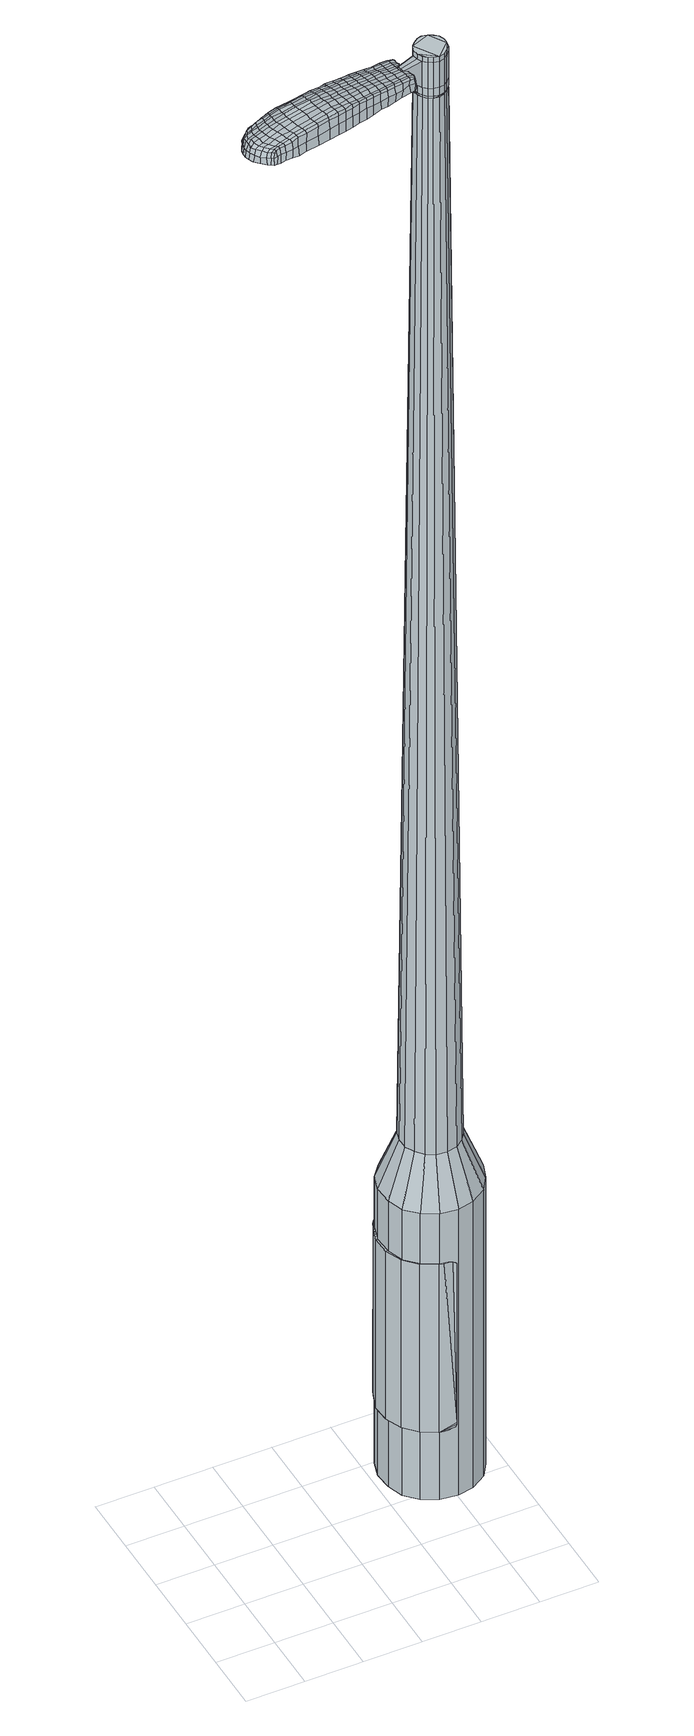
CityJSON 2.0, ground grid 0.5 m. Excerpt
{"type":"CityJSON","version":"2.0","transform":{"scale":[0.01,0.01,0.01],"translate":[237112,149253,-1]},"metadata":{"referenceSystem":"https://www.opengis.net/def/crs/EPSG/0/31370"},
"CityObjects":{
"object1":{"type":"GenericCityObject","attributes":{"cluster":266,"mean_distance_to_centroid":0.29,"new_centroid_x":237114,"new_centroid_y":149254.31,"mean_distance_to_camera":10.09,"H1":16.1,"H2":16.82,"Z_final":115.81,"cluster2":-1,"proj_x":237112.69,"proj_y":149248.56,"id_line":44021,"bearing_l":282.88,"distance":5.9,"orientation":"right","G_obj":192.88},"geometry":[{"type":"MultiSurface","lod":"2","boundaries":[[[0,1,2,3]],[[1,4,5,2]],[[4,6,7,5]],[[6,8,9,7]],[[8,10,11,9]],[[10,12,13,11]],[[12,14,15,13]],[[14,16,17,15]],[[16,18,19,17]],[[18,20,21,19]],[[20,22,23,21]],[[22,24,25,23]],[[24,26,27,25]],[[26,28,29,27]],[[28,30,31,29]],[[30,32,33,31]],[[32,34,35,33]],[[34,0,3,35]],[[36,37,38,39]],[[38,40,41,42]],[[41,43,42]],[[42,44,45,46]],[[45,47,46]],[[46,48,49,50]],[[49,51,50]],[[42,46,50,38]],[[50,52,39,38]],[[53,36,39]],[[2,5,7,35]],[[7,9,11,15]],[[11,13,15]],[[15,17,19,23]],[[19,21,23]],[[23,25,27,31]],[[27,29,31]],[[15,23,31,7]],[[31,33,35,7]],[[3,2,35]],[[1,0,54,55]],[[0,34,56,54]],[[34,32,57,56]],[[32,30,58,57]],[[30,28,59,58]],[[28,26,60,59]],[[26,24,61,60]],[[24,22,62,61]],[[22,20,63,62]],[[20,18,64,63]],[[18,16,65,64]],[[16,14,66,65]],[[14,12,67,66]],[[12,10,68,67]],[[10,8,69,68]],[[8,6,70,69]],[[6,4,71,70]],[[4,1,55,71]],[[55,54,72,73]],[[54,56,74,72]],[[56,57,75,74]],[[57,58,76,75]],[[58,59,77,76]],[[59,60,78,77]],[[60,61,79,78]],[[61,62,80,79]],[[62,63,81,80]],[[63,64,82,81]],[[64,65,83,82]],[[65,66,84,83]],[[66,67,85,84]],[[67,68,86,85]],[[68,69,87,86]],[[69,70,88,87]],[[70,71,89,88]],[[71,55,73,89]],[[90,91,92,93]],[[74,94,91,90]],[[75,95,94,74]],[[76,96,95,75]],[[97,98,96,76]],[[99,100,98,97]],[[79,101,100,99]],[[102,103,101,79]],[[81,104,103,102]],[[105,106,104,81]],[[107,108,106,105]],[[84,109,108,107]],[[85,110,109,84]],[[111,112,110,85]],[[113,114,112,111]],[[88,115,114,113]],[[116,117,115,88]],[[93,92,117,116]],[[118,119,120,121]],[[122,118,121,123]],[[124,122,123,125]],[[126,124,125,127]],[[128,126,127,129]],[[130,128,129,131]],[[132,130,131,133]],[[134,132,133,135]],[[136,134,135,137]],[[138,136,137,139]],[[140,138,139,141]],[[142,140,141,143]],[[144,142,143,145]],[[146,144,145,147]],[[148,146,147,149]],[[150,148,149,151]],[[73,72,90,93]],[[72,74,90]],[[77,97,76]],[[77,78,99,97]],[[78,79,99]],[[80,102,79]],[[80,81,102]],[[82,105,81]],[[82,83,107,105]],[[83,84,107]],[[86,111,85]],[[86,87,113,111]],[[87,88,113]],[[89,116,88]],[[89,73,93,116]],[[152,153,92,91]],[[153,154,117,92]],[[154,115,117]],[[155,114,115]],[[155,156,112,114]],[[156,110,112]],[[157,108,109]],[[157,158,106,108]],[[158,104,106]],[[159,103,104]],[[159,101,103]],[[160,100,101]],[[160,161,98,100]],[[161,96,98]],[[152,91,94]],[[39,52,150,162]],[[153,152,163,151]],[[53,39,162,119]],[[152,94,120,163]],[[36,53,119,118]],[[94,95,121,120]],[[37,36,118,122]],[[95,96,123,121]],[[38,37,122,124]],[[96,161,125,123]],[[40,38,124,126]],[[161,160,127,125]],[[41,40,126,128]],[[160,101,129,127]],[[43,41,128,130]],[[101,159,131,129]],[[42,43,130,132]],[[159,104,133,131]],[[44,42,132,134]],[[104,158,135,133]],[[45,44,134,136]],[[158,157,137,135]],[[47,45,136,138]],[[157,109,139,137]],[[46,47,138,140]],[[109,110,141,139]],[[48,46,140,142]],[[110,156,143,141]],[[49,48,142,144]],[[156,155,145,143]],[[51,49,144,146]],[[155,115,147,145]],[[50,51,146,148]],[[115,154,149,147]],[[52,50,148,150]],[[154,153,151,149]],[[150,151,164,165]],[[151,163,166,164]],[[163,120,167,166]],[[120,119,168,167]],[[119,162,169,168]],[[162,150,165,169]],[[170,171,172,173]],[[174,170,173,175]],[[170,174,176,177]],[[171,170,177,178]],[[179,180,181,182]],[[183,179,182,184]],[[179,183,185,186]],[[180,179,186,187]],[[188,189,190,191]],[[192,188,191,193]],[[188,192,194,195]],[[189,188,195,196]],[[197,198,199,200]],[[201,197,200,202]],[[197,201,203,204]],[[198,197,204,205]],[[206,207,208,209]],[[210,206,209,211]],[[206,210,212,213]],[[207,206,213,214]],[[215,216,217,218]],[[219,215,218,220]],[[215,219,221,222]],[[216,215,222,223]],[[224,225,226,227]],[[216,224,227,217]],[[224,216,223,228]],[[225,224,228,229]],[[230,231,232,233]],[[225,230,233,226]],[[230,225,229,234]],[[231,230,234,235]],[[236,174,175,237]],[[231,236,237,232]],[[236,231,235,238]],[[174,236,238,176]],[[239,240,241,242]],[[243,239,242,244]],[[239,243,245,246]],[[240,239,246,247]],[[248,249,250,251]],[[240,248,251,241]],[[248,240,247,252]],[[249,248,252,253]],[[254,255,256,257]],[[249,254,257,250]],[[254,249,253,258]],[[255,254,258,259]],[[260,261,262,263]],[[255,260,263,256]],[[260,255,259,264]],[[261,260,264,265]],[[266,171,178,267]],[[261,266,267,262]],[[266,261,265,268]],[[171,266,268,172]],[[269,270,271,272]],[[273,269,272,274]],[[269,273,275,276]],[[270,269,276,277]],[[278,279,280,281]],[[270,278,281,271]],[[278,270,277,282]],[[279,278,282,283]],[[284,285,286,287]],[[279,284,287,280]],[[284,279,283,288]],[[285,284,288,289]],[[290,183,184,291]],[[285,290,291,286]],[[290,285,289,292]],[[183,290,292,185]],[[293,294,295,296]],[[297,293,296,298]],[[293,297,299,300]],[[294,293,300,301]],[[302,303,304,305]],[[294,302,305,295]],[[302,294,301,306]],[[303,302,306,307]],[[308,309,310,311]],[[303,308,311,304]],[[308,303,307,312]],[[309,308,312,313]],[[314,315,316,317]],[[309,314,317,310]],[[314,309,313,318]],[[315,314,318,319]],[[320,180,187,321]],[[315,320,321,316]],[[320,315,319,322]],[[180,320,322,181]],[[323,209,208,324]],[[325,323,324,326]],[[323,325,327,328]],[[209,323,328,211]],[[329,325,326,330]],[[331,329,330,332]],[[329,331,333,334]],[[325,329,334,327]],[[335,331,332,336]],[[337,335,336,338]],[[335,337,339,340]],[[331,335,340,333]],[[341,337,338,342]],[[343,341,342,344]],[[341,343,345,346]],[[337,341,346,339]],[[347,343,344,348]],[[198,347,348,199]],[[347,198,205,349]],[[343,347,349,345]],[[350,351,196,195]],[[352,350,195,194]],[[350,352,353,354]],[[351,350,354,355]],[[356,357,355,354]],[[358,356,354,353]],[[356,358,359,360]],[[357,356,360,361]],[[362,363,361,360]],[[364,362,360,359]],[[362,364,365,366]],[[363,362,366,367]],[[368,369,367,366]],[[370,368,366,365]],[[368,370,203,201]],[[369,368,201,202]],[[371,372,373,374]],[[273,371,374,275]],[[371,273,274,375]],[[372,371,375,376]],[[377,192,193,378]],[[372,377,378,373]],[[377,372,376,379]],[[192,377,379,194]],[[380,381,382,383]],[[219,380,383,221]],[[380,219,220,384]],[[381,380,384,385]],[[386,387,388,389]],[[381,386,389,382]],[[386,381,385,390]],[[387,386,390,391]],[[392,189,196,393]],[[387,392,393,388]],[[392,387,391,394]],[[189,392,394,190]],[[395,396,397,398]],[[177,395,398,178]],[[395,177,176,399]],[[396,395,399,400]],[[401,402,403,404]],[[396,401,404,397]],[[401,396,400,405]],[[402,401,405,406]],[[407,200,199,408]],[[402,407,408,403]],[[407,402,406,409]],[[200,407,409,202]],[[410,411,412,413]],[[182,410,413,184]],[[410,182,181,414]],[[411,410,414,415]],[[416,204,203,417]],[[411,416,417,412]],[[416,411,415,418]],[[204,416,418,205]],[[419,420,421,422]],[[297,419,422,299]],[[419,297,298,423]],[[420,419,423,424]],[[425,210,211,426]],[[420,425,426,421]],[[425,420,424,427]],[[210,425,427,212]],[[428,429,430,431]],[[243,428,431,245]],[[428,243,244,432]],[[429,428,432,433]],[[434,435,436,437]],[[429,434,437,430]],[[434,429,433,438]],[[435,434,438,439]],[[440,207,214,441]],[[435,440,441,436]],[[440,435,439,442]],[[207,440,442,208]],[[443,444,433,432]],[[242,443,432,244]],[[443,242,241,445]],[[444,443,445,446]],[[447,448,439,438]],[[444,447,438,433]],[[447,444,446,449]],[[448,447,449,450]],[[451,324,208,442]],[[448,451,442,439]],[[451,448,450,452]],[[324,451,452,326]],[[453,454,455,456]],[[300,453,456,301]],[[453,300,299,422]],[[454,453,422,421]],[[457,328,327,458]],[[454,457,458,455]],[[457,454,421,426]],[[328,457,426,211]],[[459,460,446,445]],[[251,459,445,241]],[[459,251,250,461]],[[460,459,461,462]],[[463,464,450,449]],[[460,463,449,446]],[[463,460,462,465]],[[464,463,465,466]],[[467,330,326,452]],[[464,467,452,450]],[[467,464,466,468]],[[330,467,468,332]],[[469,470,471,472]],[[306,469,472,307]],[[469,306,301,456]],[[470,469,456,455]],[[473,334,333,474]],[[470,473,474,471]],[[473,470,455,458]],[[334,473,458,327]],[[475,476,462,461]],[[257,475,461,250]],[[475,257,256,477]],[[476,475,477,478]],[[479,480,466,465]],[[476,479,465,462]],[[479,476,478,481]],[[480,479,481,482]],[[483,336,332,468]],[[480,483,468,466]],[[483,480,482,484]],[[336,483,484,338]],[[485,486,487,488]],[[312,485,488,313]],[[485,312,307,472]],[[486,485,472,471]],[[489,340,339,490]],[[486,489,490,487]],[[489,486,471,474]],[[340,489,474,333]],[[491,492,478,477]],[[263,491,477,256]],[[491,263,262,493]],[[492,491,493,494]],[[495,496,482,481]],[[492,495,481,478]],[[495,492,494,497]],[[496,495,497,498]],[[499,342,338,484]],[[496,499,484,482]],[[499,496,498,500]],[[342,499,500,344]],[[501,502,503,504]],[[318,501,504,319]],[[501,318,313,488]],[[502,501,488,487]],[[505,346,345,506]],[[502,505,506,503]],[[505,502,487,490]],[[346,505,490,339]],[[507,508,494,493]],[[267,507,493,262]],[[507,267,178,398]],[[508,507,398,397]],[[509,510,498,497]],[[508,509,497,494]],[[509,508,397,404]],[[510,509,404,403]],[[511,348,344,500]],[[510,511,500,498]],[[511,510,403,408]],[[348,511,408,199]],[[512,513,415,414]],[[322,512,414,181]],[[512,322,319,504]],[[513,512,504,503]],[[514,349,205,418]],[[513,514,418,415]],[[514,513,503,506]],[[349,514,506,345]],[[515,516,376,375]],[[272,515,375,274]],[[515,272,271,517]],[[516,515,517,518]],[[519,352,194,379]],[[516,519,379,376]],[[519,516,518,520]],[[352,519,520,353]],[[521,522,523,524]],[[222,521,524,223]],[[521,222,221,383]],[[522,521,383,382]],[[525,526,527,528]],[[522,525,528,523]],[[525,522,382,389]],[[526,525,389,388]],[[529,351,355,530]],[[526,529,530,527]],[[529,526,388,393]],[[351,529,393,196]],[[531,532,518,517]],[[281,531,517,271]],[[531,281,280,533]],[[532,531,533,534]],[[535,358,353,520]],[[532,535,520,518]],[[535,532,534,536]],[[358,535,536,359]],[[537,538,539,540]],[[228,537,540,229]],[[537,228,223,524]],[[538,537,524,523]],[[541,542,543,544]],[[538,541,544,539]],[[541,538,523,528]],[[542,541,528,527]],[[545,357,361,546]],[[542,545,546,543]],[[545,542,527,530]],[[357,545,530,355]],[[547,548,534,533]],[[287,547,533,280]],[[547,287,286,549]],[[548,547,549,550]],[[551,364,359,536]],[[548,551,536,534]],[[551,548,550,552]],[[364,551,552,365]],[[553,554,555,556]],[[234,553,556,235]],[[553,234,229,540]],[[554,553,540,539]],[[557,558,559,560]],[[554,557,560,555]],[[557,554,539,544]],[[558,557,544,543]],[[561,363,367,562]],[[558,561,562,559]],[[561,558,543,546]],[[363,561,546,361]],[[563,564,550,549]],[[291,563,549,286]],[[563,291,184,413]],[[564,563,413,412]],[[565,370,365,552]],[[564,565,552,550]],[[565,564,412,417]],[[370,565,417,203]],[[566,567,400,399]],[[238,566,399,176]],[[566,238,235,556]],[[567,566,556,555]],[[568,569,406,405]],[[567,568,405,400]],[[568,567,555,560]],[[569,568,560,559]],[[570,369,202,409]],[[569,570,409,406]],[[570,569,559,562]],[[369,570,562,367]],[[571,572,573,574]],[[574,573,575,576]],[[577,575,573,578]],[[578,573,572,579]],[[580,581,582,583]],[[583,582,584,585]],[[586,584,582,587]],[[587,582,581,588]],[[589,590,591,592]],[[592,591,593,594]],[[595,593,591,596]],[[596,591,590,597]],[[598,599,600,601]],[[601,600,602,603]],[[604,602,600,605]],[[605,600,599,606]],[[607,608,609,610]],[[610,609,611,612]],[[613,611,609,614]],[[614,609,608,615]],[[616,617,618,619]],[[619,618,620,621]],[[622,620,618,623]],[[623,618,617,624]],[[625,626,627,628]],[[628,627,617,616]],[[624,617,627,629]],[[629,627,626,630]],[[631,632,633,634]],[[634,633,626,625]],[[630,626,633,635]],[[635,633,632,636]],[[576,575,637,638]],[[638,637,632,631]],[[636,632,637,639]],[[639,637,575,577]],[[640,641,642,643]],[[643,642,644,645]],[[646,644,642,647]],[[647,642,641,648]],[[649,650,651,652]],[[652,651,641,640]],[[648,641,651,653]],[[653,651,650,654]],[[655,656,657,658]],[[658,657,650,649]],[[654,650,657,659]],[[659,657,656,660]],[[661,662,663,664]],[[664,663,656,655]],[[660,656,663,665]],[[665,663,662,666]],[[579,572,667,668]],[[668,667,662,661]],[[666,662,667,669]],[[669,667,572,571]],[[670,671,672,673]],[[673,672,674,675]],[[676,674,672,677]],[[677,672,671,678]],[[679,680,681,682]],[[682,681,671,670]],[[678,671,681,683]],[[683,681,680,684]],[[685,686,687,688]],[[688,687,680,679]],[[684,680,687,689]],[[689,687,686,690]],[[585,584,691,692]],[[692,691,686,685]],[[690,686,691,693]],[[693,691,584,586]],[[694,695,696,697]],[[697,696,698,699]],[[700,698,696,701]],[[701,696,695,702]],[[703,704,705,706]],[[706,705,695,694]],[[702,695,705,707]],[[707,705,704,708]],[[709,710,711,712]],[[712,711,704,703]],[[708,704,711,713]],[[713,711,710,714]],[[715,716,717,718]],[[718,717,710,709]],[[714,710,717,719]],[[719,717,716,720]],[[588,581,721,722]],[[722,721,716,715]],[[720,716,721,723]],[[723,721,581,580]],[[607,610,724,725]],[[725,724,726,727]],[[728,726,724,729]],[[729,724,610,612]],[[727,726,730,731]],[[731,730,732,733]],[[734,732,730,735]],[[735,730,726,728]],[[733,732,736,737]],[[737,736,738,739]],[[740,738,736,741]],[[741,736,732,734]],[[739,738,742,743]],[[743,742,744,745]],[[746,744,742,747]],[[747,742,738,740]],[[745,744,748,749]],[[749,748,599,598]],[[606,599,748,750]],[[750,748,744,746]],[[597,751,752,596]],[[596,752,753,595]],[[754,753,752,755]],[[755,752,751,756]],[[756,757,758,755]],[[755,758,759,754]],[[760,759,758,761]],[[761,758,757,762]],[[762,763,764,761]],[[761,764,765,760]],[[766,765,764,767]],[[767,764,763,768]],[[768,769,770,767]],[[767,770,771,766]],[[604,771,770,602]],[[602,770,769,603]],[[772,773,774,775]],[[775,774,674,676]],[[675,674,774,776]],[[776,774,773,777]],[[594,593,778,779]],[[779,778,773,772]],[[777,773,778,780]],[[780,778,593,595]],[[781,782,783,784]],[[784,783,620,622]],[[621,620,783,785]],[[785,783,782,786]],[[787,788,789,790]],[[790,789,782,781]],[[786,782,789,791]],[[791,789,788,792]],[[597,590,793,794]],[[794,793,788,787]],[[792,788,793,795]],[[795,793,590,589]],[[796,797,798,799]],[[799,798,578,579]],[[577,578,798,800]],[[800,798,797,801]],[[802,803,804,805]],[[805,804,797,796]],[[801,797,804,806]],[[806,804,803,807]],[[598,601,808,809]],[[809,808,803,802]],[[807,803,808,810]],[[810,808,601,603]],[[811,812,813,814]],[[814,813,583,585]],[[580,583,813,815]],[[815,813,812,816]],[[604,605,817,818]],[[818,817,812,811]],[[816,812,817,819]],[[819,817,605,606]],[[820,821,822,823]],[[823,822,698,700]],[[698,822,699]],[[699,822,821,824]],[[612,611,825,826]],[[826,825,821,820]],[[824,821,825,827]],[[827,825,611,613]],[[828,829,830]],[[830,829,644,646]],[[645,644,829,831]],[[831,829,828,832]],[[833,834,835,836]],[[836,835,828,830]],[[832,828,835,837]],[[837,835,834,838]],[[615,608,839,840]],[[840,839,834,833]],[[838,834,839,841]],[[841,839,608,607]],[[832,842,843,831]],[[831,843,643,645]],[[640,643,843,844]],[[844,843,842,845]],[[838,846,847,837]],[[837,847,842,832]],[[845,842,847,848]],[[848,847,846,849]],[[607,725,850,841]],[[841,850,846,838]],[[849,846,850,851]],[[851,850,725,727]],[[852,853,854,855]],[[855,854,701,702]],[[700,701,854,823]],[[823,854,853,820]],[[728,729,856,857]],[[857,856,853,852]],[[820,853,856,826]],[[826,856,729,612]],[[845,858,859,844]],[[844,859,652,640]],[[649,652,859,860]],[[860,859,858,861]],[[849,862,863,848]],[[848,863,858,845]],[[861,858,863,864]],[[864,863,862,865]],[[727,731,866,851]],[[851,866,862,849]],[[865,862,866,867]],[[867,866,731,733]],[[868,869,870,871]],[[871,870,707,708]],[[702,707,870,855]],[[855,870,869,852]],[[734,735,872,873]],[[873,872,869,868]],[[852,869,872,857]],[[857,872,735,728]],[[861,874,875,860]],[[860,875,658,649]],[[655,658,875,876]],[[876,875,874,877]],[[865,878,879,864]],[[864,879,874,861]],[[877,874,879,880]],[[880,879,878,881]],[[733,737,882,867]],[[867,882,878,865]],[[881,878,882,883]],[[883,882,737,739]],[[884,885,886,887]],[[887,886,713,714]],[[708,713,886,871]],[[871,886,885,868]],[[740,741,888,889]],[[889,888,885,884]],[[868,885,888,873]],[[873,888,741,734]],[[877,890,891,876]],[[876,891,664,655]],[[661,664,891,892]],[[892,891,890,893]],[[881,894,895,880]],[[880,895,890,877]],[[893,890,895,896]],[[896,895,894,897]],[[739,743,898,883]],[[883,898,894,881]],[[897,894,898,899]],[[899,898,743,745]],[[900,901,902,903]],[[903,902,719,720]],[[714,719,902,887]],[[887,902,901,884]],[[746,747,904,905]],[[905,904,901,900]],[[884,901,904,889]],[[889,904,747,740]],[[893,906,907,892]],[[892,907,668,661]],[[579,668,907,799]],[[799,907,906,796]],[[897,908,909,896]],[[896,909,906,893]],[[796,906,909,805]],[[805,909,908,802]],[[745,749,910,899]],[[899,910,908,897]],[[802,908,910,809]],[[809,910,749,598]],[[816,911,912,815]],[[815,912,723,580]],[[720,723,912,903]],[[903,912,911,900]],[[606,750,913,819]],[[819,913,911,816]],[[900,911,913,905]],[[905,913,750,746]],[[777,914,915,776]],[[776,915,673,675]],[[670,673,915,916]],[[916,915,914,917]],[[595,753,918,780]],[[780,918,914,777]],[[917,914,918,919]],[[919,918,753,754]],[[920,921,922,923]],[[923,922,623,624]],[[622,623,922,784]],[[784,922,921,781]],[[924,925,926,927]],[[927,926,921,920]],[[781,921,926,790]],[[790,926,925,787]],[[756,751,928,929]],[[929,928,925,924]],[[787,925,928,794]],[[794,928,751,597]],[[917,930,931,916]],[[916,931,682,670]],[[679,682,931,932]],[[932,931,930,933]],[[754,759,934,919]],[[919,934,930,917]],[[933,930,934,935]],[[935,934,759,760]],[[936,937,938,939]],[[939,938,629,630]],[[624,629,938,923]],[[923,938,937,920]],[[940,941,942,943]],[[943,942,937,936]],[[920,937,942,927]],[[927,942,941,924]],[[762,757,944,945]],[[945,944,941,940]],[[924,941,944,929]],[[929,944,757,756]],[[933,946,947,932]],[[932,947,688,679]],[[685,688,947,948]],[[948,947,946,949]],[[760,765,950,935]],[[935,950,946,933]],[[949,946,950,951]],[[951,950,765,766]],[[952,953,954,955]],[[955,954,635,636]],[[630,635,954,939]],[[939,954,953,936]],[[956,957,958,959]],[[959,958,953,952]],[[936,953,958,943]],[[943,958,957,940]],[[768,763,960,961]],[[961,960,957,956]],[[940,957,960,945]],[[945,960,763,762]],[[949,962,963,948]],[[948,963,692,685]],[[585,692,963,814]],[[814,963,962,811]],[[766,771,964,951]],[[951,964,962,949]],[[811,962,964,818]],[[818,964,771,604]],[[801,965,966,800]],[[800,966,639,577]],[[636,639,966,955]],[[955,966,965,952]],[[807,967,968,806]],[[806,968,965,801]],[[952,965,968,959]],[[959,968,967,956]],[[603,769,969,810]],[[810,969,967,807]],[[956,967,969,961]],[[961,969,769,768]],[[571,574,173,172]],[[574,576,175,173]],[[586,587,186,185]],[[587,588,187,186]],[[589,592,191,190]],[[592,594,193,191]],[[613,614,213,212]],[[614,615,214,213]],[[616,619,218,217]],[[619,621,220,218]],[[625,628,227,226]],[[628,616,217,227]],[[631,634,233,232]],[[634,625,226,233]],[[576,638,237,175]],[[638,631,232,237]],[[646,647,246,245]],[[647,648,247,246]],[[648,653,252,247]],[[653,654,253,252]],[[654,659,258,253]],[[659,660,259,258]],[[660,665,264,259]],[[665,666,265,264]],[[666,669,268,265]],[[669,571,172,268]],[[676,677,276,275]],[[677,678,277,276]],[[678,683,282,277]],[[683,684,283,282]],[[684,689,288,283]],[[689,690,289,288]],[[690,693,292,289]],[[693,586,185,292]],[[694,697,296,295]],[[697,699,298,296]],[[703,706,305,304]],[[706,694,295,305]],[[709,712,311,310]],[[712,703,304,311]],[[715,718,317,316]],[[718,709,310,317]],[[588,722,321,187]],[[722,715,316,321]],[[772,775,374,373]],[[775,676,275,374]],[[594,779,378,193]],[[779,772,373,378]],[[621,785,384,220]],[[785,786,385,384]],[[786,791,390,385]],[[791,792,391,390]],[[792,795,394,391]],[[795,589,190,394]],[[699,423,298]],[[699,824,424,423]],[[824,827,427,424]],[[827,613,212,427]],[[830,431,430]],[[830,646,245,431]],[[833,836,437,436]],[[836,830,430,437]],[[615,840,441,214]],[[840,833,436,441]],[[970,971,972,973]],[[974,975,973,972]],[[976,977,978,979]],[[980,981,982,983]],[[971,984,985,972]],[[986,974,972,985]],[[987,976,979,988]],[[989,990,981,980]],[[984,991,992,985]],[[992,993,986,985]],[[994,987,988,995]],[[996,990,989,997]],[[991,998,999,992]],[[999,1000,993,992]],[[1001,994,995,1002]],[[1003,996,997,1004]],[[1005,1006,1007,1008]],[[1009,1010,1006,1005]],[[1009,1011,1012,1010]],[[1011,1013,1014,1012]],[[1015,1016,1017,1018]],[[1019,1020,1016,1015]],[[1021,1022,1020,1019]],[[1023,1024,1022,1021]],[[1018,1007,1006,1015]],[[1015,1006,1010,1019]],[[1010,1012,1021,1019]],[[1012,1014,1023,1021]],[[979,978,975,974]],[[988,979,974,986]],[[993,995,988,986]],[[1000,1002,995,993]],[[980,983,977,976]],[[989,980,976,987]],[[997,989,987,994]],[[1004,997,994,1001]],[[981,1005,1008,982]],[[990,1009,1005,981]],[[1011,1009,990,996]],[[1013,1011,996,1003]],[[1025,1026,1027,1028]],[[1027,1029,1030,1031]],[[1027,1031,1032,1033]],[[1027,1033,1028]],[[1034,1025,1028,1035]],[[1036,1035,1028,1037]],[[1038,1037,1028]],[[1039,1027,1026,1040]],[[1041,1039,1040,1042]],[[1043,1041,1042,1044]],[[1045,1043,1044,1046]],[[1047,1045,1046,1048]],[[1048,1049,1050,1051]],[[1048,1051,1052,1053]],[[1048,1053,1054,1055]],[[1054,1056,1057,1058]],[[1054,1058,1059,1060]],[[1054,1060,1055]],[[1048,1055,1047]],[[1061,1062,1026,1025]],[[1063,1064,1029,1027]],[[1065,1066,1038,1028]],[[1062,1067,1040,1026]],[[1068,1063,1027,1039]],[[1067,1069,1042,1040]],[[1070,1068,1039,1041]],[[1069,1071,1044,1042]],[[1072,1070,1041,1043]],[[1071,1073,1046,1044]],[[1074,1072,1043,1045]],[[1073,1075,1048,1046]],[[1076,1074,1045,1047]],[[1075,1077,1049,1048]],[[1078,1079,1056,1054]],[[1080,1076,1047,1055]],[[1050,1049,1077,1081]],[[1051,1050,1081,1082]],[[1052,1051,1082,1083]],[[1053,1052,1083,1084]],[[1054,1053,1084,1078]],[[1085,1061,1025,1034]],[[1086,1085,1034,1035]],[[1087,1086,1035,1036]],[[1088,1087,1036,1037]],[[1066,1088,1037,1038]],[[1030,1029,1064,1089]],[[1057,1056,1079,1090]],[[1031,1030,1089,1091]],[[1032,1031,1091,1092]],[[1033,1032,1092,1093]],[[1028,1033,1093,1065]],[[1058,1057,1090,1094]],[[1059,1058,1094,1095]],[[1060,1059,1095,1096]],[[1055,1060,1096,1080]]]}]}
},
"vertices":[
[158,120,384],[157,135,384],[157,135,96],[158,120,96],[161,149,384],[161,149,96],[170,160,384],[170,160,96],[182,168,384],[182,168,96],[197,172,384],[197,172,96],[211,170,384],[211,170,96],[224,163,384],[224,163,96],[234,152,384],[234,152,96],[240,139,384],[240,139,96],[241,124,384],[241,124,96],[236,110,384],[236,110,96],[228,98,384],[228,98,96],[215,90,384],[215,90,96],[201,87,384],[201,87,96],[186,89,384],[186,89,96],[173,96,384],[173,96,96],[163,106,384],[163,106,96],[191,119,1524],[195,117,1524],[200,116,1524],[186,126,1524],[204,117,1524],[208,120,1524],[212,128,1524],[211,123,1524],[212,132,1524],[210,137,1524],[203,142,1524],[207,140,1524],[198,143,1524],[194,142,1524],[187,136,1524],[190,139,1524],[185,131,1524],[188,122,1524],[174,124,429],[174,133,429],[178,116,429],[184,109,429],[191,105,429],[200,104,429],[209,106,429],[216,111,429],[221,118,429],[224,126,429],[223,135,429],[220,143,429],[214,150,429],[206,154,429],[198,155,429],[189,153,429],[182,148,429],[176,141,429],[186,126,1483],[185,131,1483],[188,122,1483],[191,119,1483],[195,117,1483],[200,116,1483],[204,117,1483],[208,120,1483],[211,123,1483],[212,128,1483],[212,132,1483],[210,137,1483],[207,140,1483],[203,142,1483],[198,143,1483],[194,142,1483],[190,139,1483],[187,136,1483],[186,127,1483],[186,127,1485],[186,131,1485],[186,131,1483],[188,122,1485],[191,119,1485],[195,117,1485],[199,117,1483],[199,117,1485],[204,118,1483],[204,118,1485],[208,120,1485],[210,124,1483],[210,124,1485],[212,128,1485],[211,132,1483],[211,132,1485],[210,136,1483],[210,136,1485],[207,140,1485],[203,142,1485],[198,142,1483],[198,142,1485],[194,141,1483],[194,141,1485],[190,139,1485],[187,135,1483],[187,135,1485],[191,119,1519],[188,122,1519],[188,122,1493],[191,119,1493],[195,117,1519],[195,117,1493],[200,116,1519],[200,116,1493],[204,117,1519],[204,117,1493],[208,120,1519],[208,120,1493],[211,123,1519],[211,123,1493],[212,128,1519],[212,128,1493],[212,132,1519],[212,132,1493],[210,137,1519],[210,137,1493],[207,140,1519],[207,140,1493],[203,142,1519],[203,142,1493],[198,143,1519],[198,143,1493],[194,142,1519],[194,142,1493],[190,139,1519],[190,139,1493],[187,136,1519],[187,136,1493],[185,131,1519],[185,131,1493],[186,126,1485],[185,131,1485],[187,136,1485],[194,142,1485],[198,143,1485],[210,137,1485],[212,132,1485],[211,123,1485],[204,117,1485],[200,116,1485],[186,126,1519],[186,126,1493],[167,125,1513],[167,125,1518],[168,122,1513],[168,119,1513],[168,119,1518],[168,122,1518],[91,125,1519],[98,126,1518],[96,127,1509],[89,126,1510],[83,123,1519],[81,124,1510],[84,122,1526],[92,124,1525],[99,125,1525],[99,87,1519],[106,89,1518],[107,91,1525],[100,89,1525],[91,85,1519],[91,87,1526],[90,83,1510],[98,85,1510],[105,87,1509],[24,88,1519],[23,92,1519],[22,91,1513],[23,88,1513],[26,84,1519],[25,84,1513],[27,85,1524],[25,88,1524],[25,92,1524],[96,105,1530],[103,106,1529],[103,109,1529],[95,108,1530],[87,102,1531],[86,106,1531],[88,99,1530],[97,101,1530],[104,103,1529],[175,123,1512],[174,125,1512],[173,125,1517],[174,123,1517],[175,120,1512],[174,120,1517],[175,119,1506],[174,122,1506],[173,125,1506],[34,110,1519],[37,111,1519],[35,113,1512],[32,111,1512],[31,109,1518],[30,110,1512],[32,109,1522],[34,109,1523],[37,110,1524],[41,113,1519],[47,115,1519],[45,116,1512],[40,114,1512],[42,112,1524],[47,114,1525],[52,116,1519],[60,118,1519],[58,119,1511],[51,117,1511],[53,115,1526],[61,117,1526],[71,121,1519],[69,122,1510],[72,119,1526],[164,137,1513],[156,136,1513],[157,135,1518],[165,136,1517],[169,138,1512],[169,137,1516],[168,139,1506],[163,138,1507],[155,137,1507],[149,135,1514],[141,134,1515],[143,132,1520],[150,134,1519],[148,136,1507],[140,135,1507],[134,132,1515],[127,131,1516],[128,130,1522],[135,131,1521],[133,133,1508],[125,132,1508],[119,130,1517],[112,129,1517],[113,127,1524],[121,129,1523],[118,131,1508],[111,130,1509],[105,127,1518],[106,126,1524],[103,129,1509],[41,75,1519],[44,76,1519],[44,77,1524],[41,77,1523],[38,75,1518],[39,76,1522],[38,74,1512],[40,74,1512],[43,74,1512],[49,76,1519],[55,77,1519],[55,78,1525],[49,78,1524],[48,75,1512],[54,75,1512],[60,78,1519],[68,80,1519],[69,81,1526],[61,80,1526],[60,76,1511],[67,78,1511],[79,82,1519],[80,84,1526],[79,81,1510],[170,108,1513],[163,105,1513],[162,104,1507],[170,106,1507],[176,109,1512],[175,108,1506],[175,110,1516],[171,109,1517],[164,107,1518],[156,103,1514],[149,101,1515],[148,100,1507],[155,102,1507],[156,105,1519],[149,103,1520],[141,99,1515],[134,97,1516],[133,95,1508],[141,98,1508],[142,101,1521],[135,99,1522],[127,95,1517],[120,93,1517],[119,91,1509],[126,93,1508],[128,97,1523],[121,95,1524],[113,91,1518],[112,89,1509],[114,93,1524],[168,121,1519],[168,124,1519],[161,120,1520],[160,122,1520],[162,117,1520],[169,119,1519],[154,118,1522],[153,121,1522],[146,116,1523],[146,119,1523],[147,113,1523],[154,115,1521],[139,115,1524],[139,117,1524],[132,113,1525],[131,116,1525],[133,110,1525],[140,111,1524],[125,111,1526],[124,114,1526],[118,110,1527],[117,113,1527],[118,106,1527],[126,108,1526],[110,108,1528],[110,111,1528],[111,104,1528],[28,89,1527],[28,93,1527],[30,85,1526],[34,86,1527],[33,90,1528],[32,94,1528],[39,91,1529],[38,95,1529],[41,88,1528],[48,89,1530],[46,93,1530],[45,97,1530],[53,95,1531],[52,98,1531],[55,91,1530],[63,93,1531],[62,97,1531],[61,100,1531],[75,100,1531],[74,103,1531],[76,96,1531],[36,76,1518],[33,77,1519],[33,76,1513],[35,75,1513],[37,77,1523],[34,78,1523],[29,80,1519],[29,80,1513],[31,81,1524],[29,108,1518],[28,106,1518],[29,105,1523],[31,107,1523],[28,109,1513],[27,106,1513],[26,103,1519],[24,99,1519],[25,99,1524],[27,103,1523],[25,103,1513],[23,99,1513],[23,95,1519],[25,96,1524],[22,95,1513],[93,122,1528],[93,120,1528],[100,121,1528],[100,123,1527],[84,120,1528],[84,118,1529],[94,117,1529],[94,114,1530],[101,116,1529],[101,119,1528],[85,116,1529],[85,112,1530],[95,111,1530],[102,113,1529],[86,109,1531],[100,90,1528],[99,93,1529],[91,91,1529],[91,88,1528],[107,92,1527],[106,95,1528],[98,97,1529],[89,94,1530],[105,98,1528],[177,111,1512],[177,113,1512],[176,113,1517],[176,111,1517],[177,110,1506],[176,112,1506],[176,116,1512],[175,116,1517],[175,116,1506],[171,137,1512],[172,135,1512],[171,136,1506],[170,138,1506],[170,136,1517],[171,135,1517],[172,133,1512],[173,131,1512],[172,131,1506],[171,134,1506],[171,132,1517],[172,130,1517],[174,128,1512],[173,128,1506],[172,128,1517],[165,135,1519],[166,134,1519],[158,134,1520],[158,132,1520],[166,131,1519],[167,129,1519],[159,130,1520],[159,127,1520],[167,126,1519],[160,125,1520],[171,110,1519],[170,112,1519],[163,110,1520],[163,108,1520],[170,115,1519],[162,113,1520],[150,132,1521],[151,131,1521],[143,131,1522],[143,129,1522],[151,128,1521],[152,126,1521],[144,127,1522],[145,124,1523],[153,123,1522],[145,122,1523],[156,106,1521],[156,108,1521],[149,106,1522],[149,104,1522],[155,111,1521],[148,110,1522],[136,130,1523],[136,128,1523],[129,129,1524],[129,127,1524],[137,126,1523],[137,123,1524],[129,124,1525],[130,121,1525],[138,120,1524],[131,119,1525],[142,102,1523],[142,104,1523],[134,102,1524],[135,100,1524],[141,108,1524],[134,106,1525],[121,127,1525],[122,125,1525],[114,126,1526],[114,124,1526],[122,123,1526],[123,120,1526],[115,121,1527],[116,119,1527],[123,117,1526],[116,116,1527],[128,98,1525],[127,100,1525],[120,98,1526],[121,96,1526],[126,104,1526],[119,102,1527],[107,125,1527],[107,123,1527],[108,120,1527],[108,117,1528],[109,114,1528],[114,94,1527],[113,97,1527],[112,100,1528],[39,77,1525],[37,79,1525],[43,78,1526],[41,79,1526],[33,82,1526],[37,82,1527],[33,108,1525],[31,106,1525],[35,107,1526],[37,109,1525],[30,103,1525],[28,100,1526],[32,101,1527],[34,104,1526],[27,96,1526],[32,97,1527],[48,79,1526],[46,80,1527],[54,80,1527],[52,81,1528],[43,84,1528],[50,85,1529],[41,110,1526],[40,109,1527],[46,110,1528],[47,112,1527],[39,106,1527],[38,102,1528],[45,104,1529],[46,107,1528],[38,99,1528],[45,100,1530],[60,81,1528],[59,83,1529],[68,83,1528],[67,85,1529],[57,86,1529],[65,88,1530],[53,114,1528],[53,112,1528],[61,114,1529],[61,116,1528],[52,109,1529],[52,106,1530],[61,107,1530],[61,111,1530],[52,102,1530],[61,104,1531],[80,85,1529],[79,88,1529],[77,91,1530],[73,118,1528],[73,116,1529],[73,113,1530],[73,110,1530],[73,107,1531],[97,125,1509],[98,124,1518],[91,123,1518],[90,124,1509],[83,121,1519],[81,122,1510],[84,120,1525],[93,122,1525],[99,123,1525],[106,93,1525],[106,91,1518],[99,89,1518],[99,91,1525],[90,87,1519],[91,89,1525],[89,85,1510],[98,87,1509],[105,89,1509],[24,92,1513],[25,92,1519],[26,89,1519],[25,88,1513],[28,85,1519],[27,85,1513],[29,86,1524],[27,89,1524],[27,92,1524],[102,109,1528],[103,106,1528],[96,105,1529],[95,108,1529],[87,103,1529],[86,106,1529],[88,99,1529],[97,101,1529],[104,103,1528],[171,125,1516],[172,125,1512],[172,122,1512],[172,122,1516],[173,119,1512],[172,119,1516],[172,119,1506],[172,122,1506],[171,125,1506],[36,111,1512],[37,110,1519],[34,109,1518],[33,110,1512],[33,108,1518],[31,109,1512],[33,107,1522],[35,107,1523],[38,109,1523],[46,114,1512],[47,113,1519],[42,111,1519],[40,112,1512],[43,110,1524],[48,112,1525],[59,117,1511],[60,116,1519],[53,114,1519],[51,116,1511],[54,113,1525],[61,115,1526],[71,119,1519],[70,120,1510],[73,118,1526],[157,133,1518],[157,134,1513],[164,135,1513],[165,134,1517],[169,136,1512],[168,135,1515],[168,137,1506],[163,136,1506],[155,135,1507],[143,130,1520],[142,132,1514],[149,133,1514],[150,132,1519],[148,134,1507],[140,133,1507],[128,128,1522],[127,129,1516],[134,130,1515],[135,129,1521],[133,131,1508],[126,130,1508],[114,125,1523],[112,127,1517],[120,128,1516],[121,127,1522],[118,129,1508],[111,128,1508],[105,125,1517],[107,124,1524],[104,127,1509],[44,79,1523],[44,78,1519],[41,77,1518],[41,79,1523],[39,77,1518],[39,78,1522],[38,76,1512],[40,76,1512],[43,76,1512],[55,80,1525],[54,79,1519],[49,78,1519],[49,80,1524],[48,77,1512],[53,77,1512],[68,83,1526],[68,82,1519],[60,80,1519],[61,81,1525],[59,78,1511],[67,80,1511],[79,84,1519],[80,86,1526],[78,82,1510],[162,106,1507],[162,107,1513],[170,109,1513],[169,108,1506],[174,111,1512],[174,110,1506],[174,112,1515],[170,111,1517],[163,109,1518],[147,102,1507],[148,103,1514],[155,105,1514],[155,104,1507],[156,107,1519],[148,105,1520],[133,97,1508],[134,99,1516],[141,101,1515],[140,99,1508],[141,102,1521],[134,100,1522],[119,93,1508],[120,95,1517],[127,97,1516],[126,95,1508],[127,98,1522],[120,97,1523],[113,93,1517],[112,91,1509],[113,95,1524],[167,121,1518],[167,124,1518],[160,120,1519],[160,122,1519],[161,117,1519],[168,118,1518],[153,118,1520],[153,120,1520],[146,116,1521],[145,119,1521],[147,113,1521],[154,115,1520],[139,115,1523],[138,117,1523],[131,113,1524],[131,116,1524],[132,110,1524],[139,111,1523],[124,111,1525],[124,114,1525],[117,110,1526],[116,112,1526],[118,106,1526],[125,108,1525],[110,108,1527],[109,111,1527],[111,105,1527],[29,93,1526],[30,89,1526],[31,86,1525],[35,87,1526],[33,90,1526],[33,94,1526],[39,95,1528],[40,92,1528],[41,88,1527],[48,90,1528],[47,93,1529],[46,97,1529],[53,98,1530],[54,95,1530],[55,91,1529],[63,93,1530],[62,97,1530],[61,100,1530],[74,103,1530],[75,100,1530],[76,96,1530],[34,78,1513],[35,79,1518],[37,78,1518],[36,76,1512],[38,79,1523],[36,80,1523],[31,82,1519],[30,81,1513],[32,83,1523],[31,104,1523],[29,105,1518],[31,106,1518],[32,106,1523],[30,107,1512],[28,105,1512],[27,99,1523],[26,99,1519],[28,102,1519],[29,102,1523],[27,102,1513],[25,99,1513],[25,95,1519],[27,95,1524],[24,95,1513],[100,121,1527],[93,119,1527],[93,121,1527],[100,122,1526],[84,119,1527],[84,118,1528],[101,115,1528],[94,114,1528],[93,117,1528],[100,118,1527],[85,115,1528],[85,112,1529],[94,111,1529],[101,112,1528],[86,109,1529],[90,91,1528],[99,93,1527],[99,92,1527],[91,90,1527],[106,94,1526],[106,95,1527],[98,97,1528],[89,95,1528],[105,99,1527],[174,113,1516],[175,112,1512],[175,111,1512],[174,112,1516],[174,112,1506],[174,116,1512],[173,116,1516],[173,115,1506],[170,135,1512],[170,136,1512],[169,136,1506],[169,135,1516],[169,134,1516],[170,130,1506],[171,130,1512],[170,133,1512],[169,133,1506],[169,132,1516],[170,130,1516],[171,127,1512],[170,128,1506],[170,127,1516],[165,133,1518],[165,134,1518],[158,133,1519],[158,132,1519],[166,129,1518],[165,131,1518],[158,130,1519],[159,127,1519],[166,126,1518],[159,125,1519],[163,110,1519],[169,112,1518],[170,111,1518],[163,109,1519],[169,115,1518],[162,113,1519],[150,130,1520],[150,131,1520],[143,130,1521],[143,129,1521],[151,126,1520],[151,128,1520],[144,127,1521],[144,124,1521],[152,123,1520],[145,121,1521],[148,106,1521],[155,108,1520],[156,107,1520],[148,105,1521],[155,111,1520],[147,110,1521],[136,128,1522],[136,129,1522],[128,127,1523],[128,126,1523],[137,123,1522],[136,125,1522],[129,124,1523],[130,121,1524],[137,120,1523],[130,118,1524],[134,102,1523],[141,104,1522],[141,103,1522],[134,101,1523],[140,108,1522],[133,106,1523],[121,125,1524],[121,126,1524],[114,125,1525],[114,124,1525],[122,120,1525],[122,122,1524],[115,121,1525],[115,118,1526],[123,117,1525],[116,115,1526],[120,99,1525],[127,101,1524],[127,99,1524],[120,97,1525],[126,104,1524],[119,102,1525],[107,122,1526],[107,123,1526],[108,117,1527],[107,120,1526],[109,114,1527],[113,97,1526],[113,95,1526],[112,101,1526],[38,80,1524],[40,79,1524],[43,79,1525],[41,80,1525],[34,83,1525],[38,83,1525],[36,106,1525],[33,105,1524],[34,106,1524],[37,108,1525],[33,100,1526],[30,99,1525],[31,102,1524],[34,104,1525],[29,96,1525],[33,97,1526],[46,81,1526],[48,80,1526],[54,81,1526],[53,82,1527],[44,84,1526],[50,86,1527],[47,109,1527],[41,108,1526],[42,109,1526],[48,111,1526],[46,103,1528],[39,102,1527],[40,105,1526],[46,107,1527],[39,98,1527],[46,100,1528],[59,84,1527],[60,82,1527],[68,84,1527],[67,85,1528],[57,87,1528],[65,89,1529],[61,113,1528],[53,111,1527],[54,112,1527],[61,114,1527],[61,107,1529],[52,105,1529],[53,108,1528],[61,110,1528],[52,102,1529],[61,104,1530],[79,88,1528],[79,87,1528],[77,92,1529],[73,115,1528],[73,117,1528],[73,109,1529],[73,113,1529],[73,106,1530],[168,137,1508],[170,130,1508],[138,124,1509],[136,132,1509],[117,120,1510],[115,128,1510],[78,112,1512],[76,121,1512],[93,125,1511],[96,116,1511],[60,108,1513],[47,104,1514],[45,113,1514],[58,117,1513],[171,124,1508],[140,116,1509],[119,111,1510],[80,103,1512],[98,107,1511],[62,99,1513],[49,96,1514],[173,117,1508],[141,109,1509],[121,103,1510],[82,94,1512],[100,98,1511],[51,87,1514],[65,90,1513],[174,110,1508],[143,101,1509],[122,95,1510],[84,84,1512],[102,88,1511],[53,78,1514],[67,80,1513],[34,101,1514],[30,98,1514],[28,105,1514],[33,109,1514],[36,93,1514],[32,92,1514],[38,84,1514],[33,85,1514],[40,76,1514],[35,78,1514],[26,95,1515],[24,91,1515],[24,92,1515],[25,99,1515],[27,91,1515],[24,90,1515],[28,86,1515],[24,89,1515],[29,82,1515],[24,88,1515],[189,87,334],[185,88,334],[185,88,165],[199,86,171],[189,87,165],[193,87,165],[196,87,166],[198,86,167],[199,86,169],[193,87,334],[196,87,333],[198,86,332],[199,86,331],[199,86,328],[172,95,165],[172,95,334],[162,106,165],[162,106,334],[156,120,165],[156,120,334],[155,135,165],[155,135,334],[160,149,165],[160,149,334],[162,153,334],[164,156,334],[166,158,333],[167,160,332],[168,161,331],[168,161,328],[162,153,165],[168,161,171],[168,161,169],[167,160,167],[166,158,166],[164,156,165],[189,90,334],[186,91,334],[186,91,165],[189,90,165],[200,89,171],[200,89,328],[174,97,334],[174,97,165],[164,108,334],[164,108,165],[159,120,334],[159,120,165],[158,134,334],[158,134,165],[162,148,334],[162,148,165],[164,151,334],[170,159,328],[170,159,171],[164,151,165],[167,154,334],[168,156,333],[169,158,332],[170,159,331],[193,90,334],[196,89,333],[198,89,332],[199,89,331],[193,90,165],[170,159,169],[196,89,166],[198,89,167],[199,89,169],[169,158,167],[168,156,166],[167,154,165]
]}
